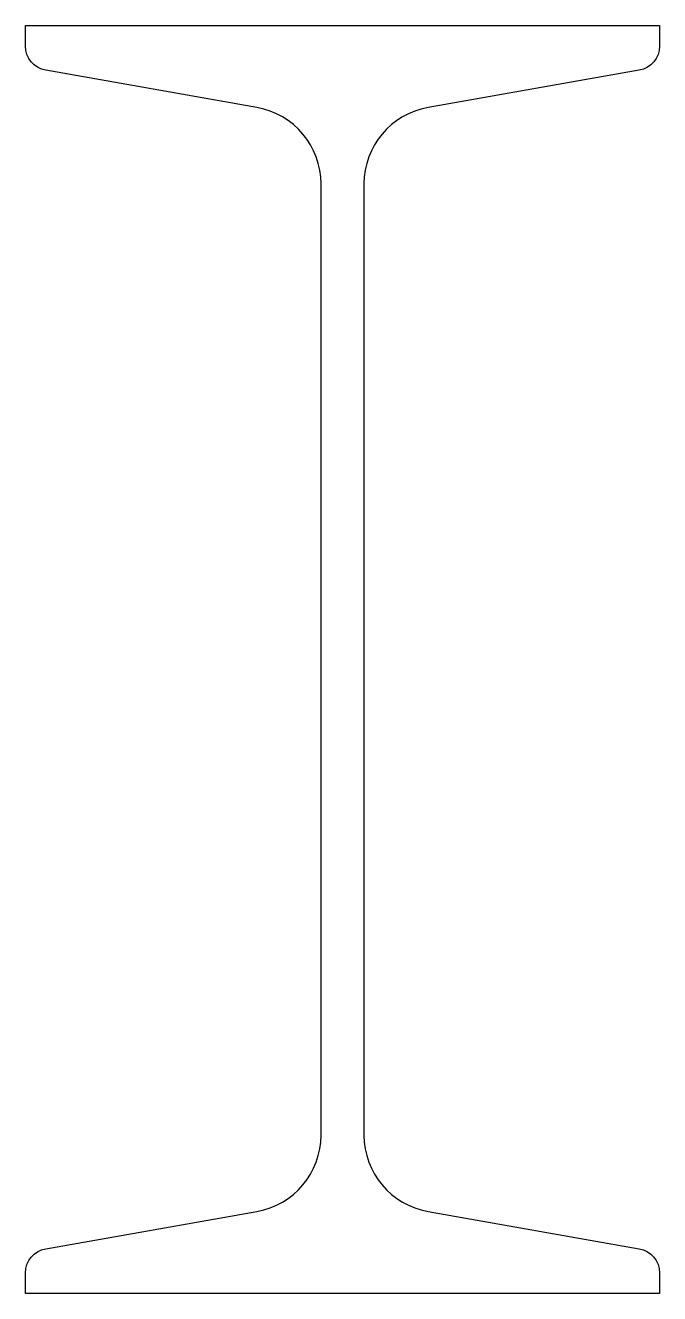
# Model space of a CAD drawing. Header units: inches. Extents: x -2 to 2, y -4 to 4.
import ezdxf

# ---------------------------------------------------------------- set-up
doc = ezdxf.new("R2010")
doc.units = ezdxf.units.IN
doc.layers.add('steel', color=7, linetype='Continuous')

msp = doc.modelspace()

# ---------------------------------------------------------------- linework, layer by layer
at = {"layer": 'steel'}
msp.add_lwpolyline([(2, 3.8697, -0.36397), (1.8717, 3.7168), (0.5399, 3.4819, 0.36397), (0.1355, 3), (0.1355, -3, 0.36397), (0.5399, -3.4819), (1.8717, -3.7168, -0.36397), (2, -3.8697), (2, -4), (-2, -4), (-2, -3.8697, -0.36397), (-1.8717, -3.7168), (-0.5399, -3.4819, 0.36397), (-0.1355, -3), (-0.1355, 3, 0.36397), (-0.5399, 3.4819), (-1.8717, 3.7168, -0.36397), (-2, 3.8697), (-2, 4), (2, 4)], format="xyb", close=True, dxfattribs=at)

doc.saveas('drawing.dxf')
